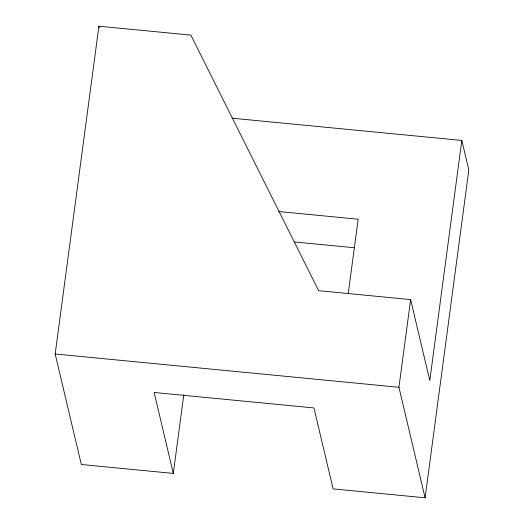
<?xml version="1.0" encoding="UTF-8"?>
<svg xmlns="http://www.w3.org/2000/svg" width="524" height="524" viewBox="0 0 524 524"><rect width="100%" height="100%" fill="white"/><g stroke="black" fill="none" stroke-linecap="round" stroke-linejoin="round"><path stroke-width="0.79" d="M183.8 394.736L173.3 473.414L81.331 464.506L55.171 353.995L98.905 26.2L190.88 35.108L318.664 290.682L410.633 299.59L429.791 380.535L461.827 140.439L232.04 118.188M348.211 293.807L358.161 219.228L278.657 211.532M173.3 473.414L154.141 392.463L313.961 407.947L333.12 488.892L425.095 497.8L398.934 387.288L410.633 299.59M425.095 497.8L468.829 170.005L461.827 140.439M294.573 241.964L354.61 247.773M55.171 353.995L398.934 387.288M98.905 26.2L99.285 27.792"/></g></svg>
